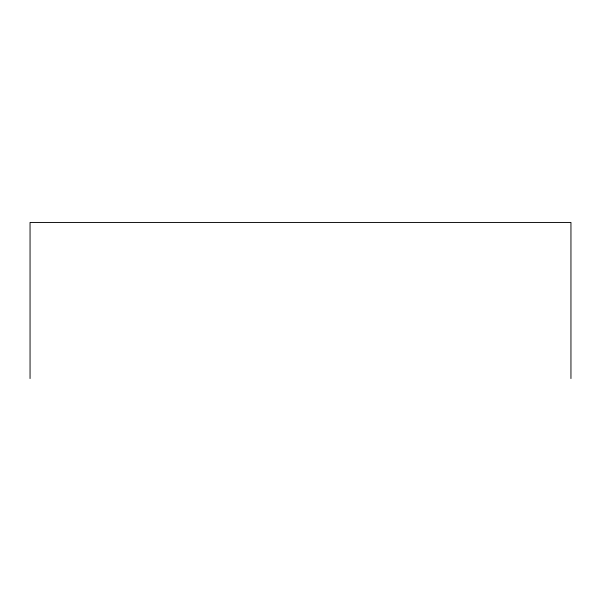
<?xml version="1.0" encoding="UTF-8"?>
<svg xmlns="http://www.w3.org/2000/svg" width="601" height="601" viewBox="0 0 601 601"><rect width="100%" height="100%" fill="white"/><g stroke="black" fill="none" stroke-linecap="round" stroke-linejoin="round"><path stroke-width="0.9" d="M570.95 378.555L570.95 222.445L30.05 222.445L30.05 378.555"/></g></svg>
